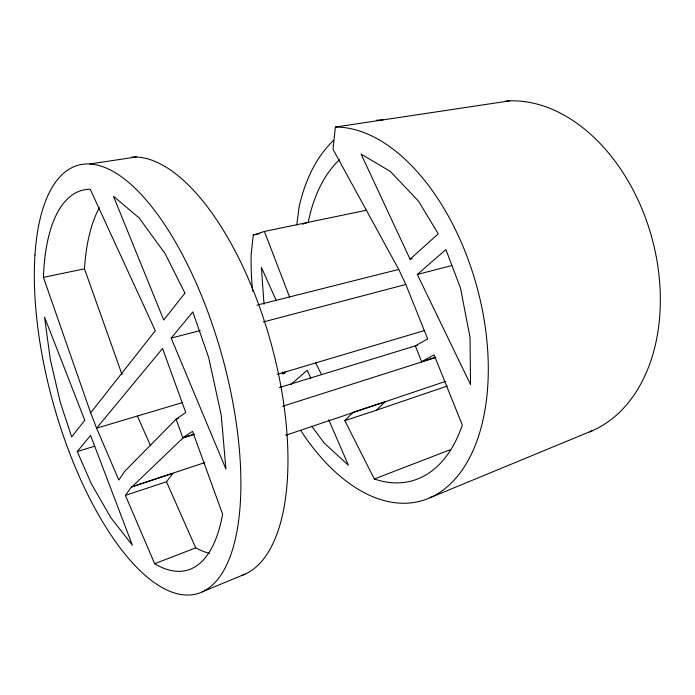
<?xml version="1.0" encoding="UTF-8"?>
<svg xmlns="http://www.w3.org/2000/svg" width="695" height="695" viewBox="0 0 695 695"><rect width="100%" height="100%" fill="white"/><g stroke="black" fill="none" stroke-linecap="round" stroke-linejoin="round"><path stroke-width="1.04" d="M509.722 100.853L335.381 127.055L333.009 149.329L398.739 269.425L405.819 284.464L427.694 338.917L415.323 345.893L421.735 361.956M366.621 210.194L264.413 231.435L253.249 235.032L251.156 254.579A192.758 110.896 74.5 0 0 252.65 291.196M296.791 224.945L299.197 206.441A186.998 114.18 74.5 0 1 333.678 140.329M209.343 553.298A192.167 82.088 74.5 0 1 195.729 547.86L154.655 563.706L125.387 495.396L131.398 486.969L204.79 462.592M125.387 495.396L166.479 481.757L173.012 473.304L132.415 486.63M90.645 412.83L155.306 330.742L90.202 189.24A197.093 77.484 74.5 0 0 43.42 277.357L90.645 412.83L96.588 428.181L118.802 480.019L124.674 471.375L176.113 419.172L185.765 412.517L162.561 348.482L96.588 428.181L181.96 402.753M77.241 451.541L90.593 435.418L132.389 545.193L110.922 517.801L91.254 483.59L77.241 451.541L94.755 446.155M171.17 338.083L192.819 311.933L208.656 357.473L221.227 415.123L225.91 469.038L171.17 338.083L200.264 330.559M344.824 420.649L353.251 412.196L385.186 401.753L376.482 410.18L344.824 420.649L374.318 478.994L449.839 449.874M131.537 487.291L182.915 438.041L194.218 434.445M282.24 371.834L282.952 373.841L285.271 371.747M410.067 259.218L438.258 233.789L418.486 201.133L390.373 171.465L361.061 154.064L410.067 259.218L412.178 258.696M290.936 384.457L307.277 370.227L310.708 378.149M417.313 274.473L445.903 249.583L460.49 288.051L470.037 337.449L470.532 384.543L417.313 274.473L451.811 265.551M202.106 591.897L245.057 574.157M429.979 497.759L592.305 430.7M376.482 410.18L447.198 386.072M285.749 435.287L445.599 381.381M282.717 406.245L434.974 357.743M302.447 224.155L308.241 222.322A165.879 101.079 74.5 0 1 339.455 159.72M194.114 434.149L182.776 437.659L192.585 431.352L222.6 514.17A197.093 77.484 74.5 0 1 154.655 563.706M435.921 357.221L421.604 361.626L434.114 354.91L462.297 425.079A170.961 98.143 74.5 0 1 374.318 478.994M178.172 418.546L176.113 419.172L182.915 438.041M279.468 387.515L417.391 345.259M277.314 374.353L424.784 330.438M282.952 373.841L285.019 373.224M263.197 322.002L405.819 284.464M257.046 305.114L398.739 269.425M43.42 277.357L84.486 268.826A192.167 82.088 74.5 0 1 99.35 207.683M253.249 235.032L259.6 233.702M89.976 163.951L136.29 156.983M311.664 426.105L324.2 443.054L348.386 465.224L328.692 419.702M315.66 362.938L321.533 374.553M276.384 300.874L261.398 267.34L264.031 304.306M137.393 416.027L150.528 445.712M166.479 481.757L195.729 547.86M264.413 231.435L289.615 297.113M84.486 268.826L122.051 374.622M131.833 157.027A216.797 92.861 74.5 0 1 272.518 348.708A216.797 92.861 74.5 0 1 242.06 575.364M335.381 127.055A192.758 110.896 74.5 0 1 486.752 397.479A192.758 110.896 74.5 0 1 300.961 430.787M505.369 101.088A171.648 120.991 74.5 0 1 653.013 242.155A171.648 120.991 74.5 0 1 589.343 431.934M376.316 120.287A186.998 114.18 74.5 0 1 382.954 119.905M84.764 420.293L71.672 436.92L60.361 402.57L50.309 359.471L44.523 317.085L84.764 420.293M184.931 293.125L163.733 320.03L113.459 196.259L139.209 218.022L165.34 254.031L184.931 293.125M34.95 255.117A222.383 87.683 74.5 0 0 178.98 594.147A222.383 87.683 74.5 0 0 198.813 289.129A222.383 87.683 74.5 0 0 34.95 255.117"/></g></svg>
